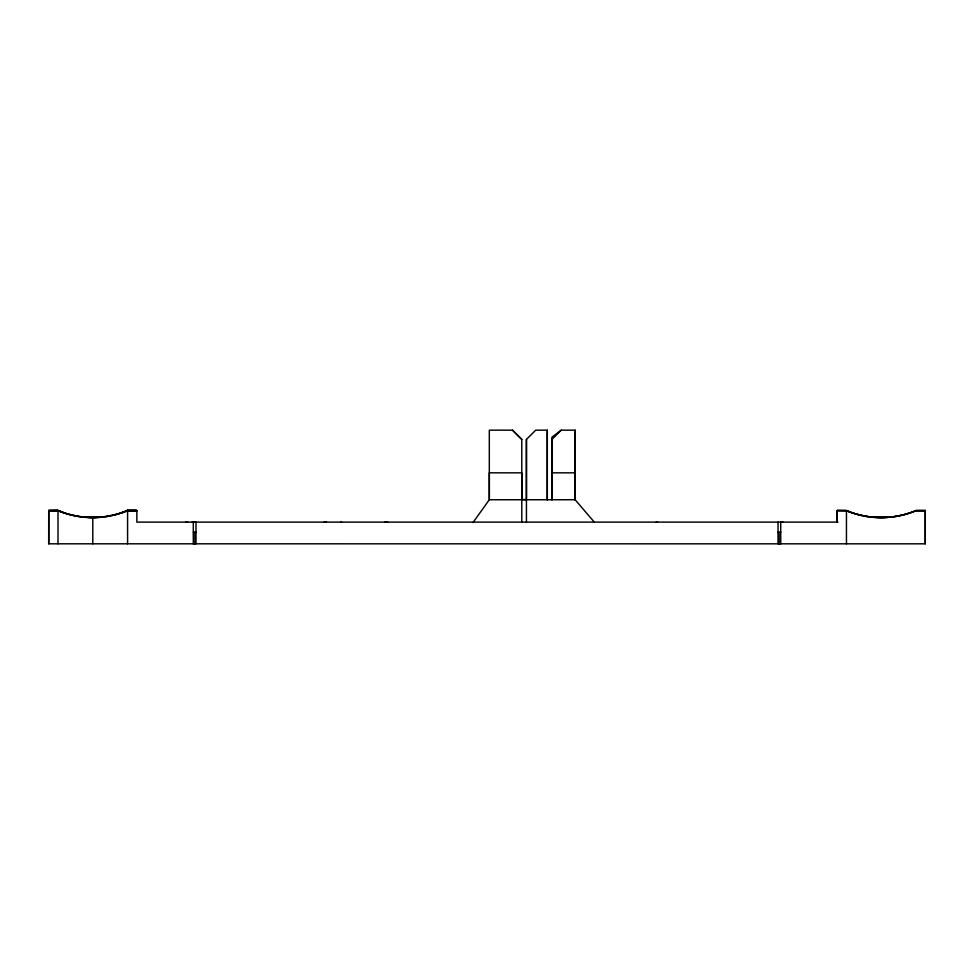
<?xml version="1.0" encoding="UTF-8"?>
<svg xmlns="http://www.w3.org/2000/svg" width="974" height="974" viewBox="0 0 974 974"><rect width="100%" height="100%" fill="white"/><g stroke="black" fill="none" stroke-linecap="round" stroke-linejoin="round"><path stroke-width="1.46" d="M915.986 510.705L925.276 510.522L925.276 543.821L48.7 543.809L48.737 510.498L58.002 510.51A89.279 89.279 0 0 0 127.083 510.51L136.847 510.51M58.014 543.809L58.014 510.486L48.737 510.51M92.798 543.809L92.798 517.438L86.844 517.267M127.582 543.809L127.582 510.486L136.859 510.534L136.847 522.125L838.042 522.113M194.873 532.206L194.873 543.809L193.302 543.809L193.302 522.113L196.005 522.101L196.005 543.809M521.796 522.113L521.784 439.408L512.507 430.167L489.313 430.167L489.313 499.735L472.987 522.588M526.435 522.113L526.435 439.444L535.712 430.167L547.291 430.179L547.291 499.747L547.291 430.167M561.207 430.167L551.929 437.192L551.929 499.747L551.941 439.444L561.207 430.167L575.123 430.167L575.123 499.747L594.323 522.125M521.796 499.735L521.784 472.84L489.325 472.828L489.338 499.735L575.135 499.735L575.123 430.167M778.031 543.821L778.031 522.113M779.163 532.206L779.163 543.821L780.734 543.821L780.734 522.113M837.141 510.729L837.153 522.137L837.177 510.51M846.455 543.821L846.455 510.534A90.436 90.436 0 0 0 916.023 510.522L925.3 510.534M925.288 543.821L925.288 510.51M48.712 543.809L48.712 510.51L58.014 510.534A90.436 90.436 0 0 0 127.582 510.534L126.827 510.51M122.006 512.616L127.57 510.51M914.598 511.216L910.422 512.726A90.436 90.424 1.6 0 1 851.982 512.738L846.418 510.729L837.177 510.546L837.177 522.137M92.53 517.462L98.447 517.267M887.156 517.267L875.285 517.267M122.018 512.823A90.521 90.521 0 0 0 127.582 510.717L132.561 510.717M131.794 510.717L133.511 510.717M384.974 522.113L387.774 522.113M656.245 522.113L657.511 522.113M127.582 510.534L136.859 510.534M136.409 510.51L127.083 510.51M48.7 510.705L58.014 510.486L63.566 512.616M127.582 510.717L136.823 510.717L132.184 510.717M916.023 510.522L925.263 510.717M187.738 522.113L185.851 522.101M781.952 522.113L782.852 522.113M193.302 532.206L196.005 532.206M778.031 532.206L780.734 532.206M324.147 522.113L326.412 522.113M192.146 522.101L193.96 522.113M340.9 522.113L341.545 522.113M521.772 499.37L526.423 499.747M512.507 430.167L521.796 439.444M575.135 499.735L575.123 472.84L551.941 472.84L551.941 499.735M526.435 439.444L526.435 499.37M914.61 511.277A90.436 90.424 1.6 0 1 900.402 515.611M898.941 515.916A90.436 90.424 1.6 0 1 894.546 516.683M893.073 516.89A90.436 90.424 1.6 0 1 869.344 516.902M867.871 516.695A90.436 90.424 1.6 0 1 863.475 515.928M862.014 515.623A90.436 90.424 1.6 0 1 846.418 510.729M120.606 513.298A90.521 90.521 0 0 1 111.973 515.611M110.525 515.916A90.521 90.521 0 0 1 106.129 516.683M104.656 516.89A90.521 90.521 0 0 1 80.903 516.89M79.43 516.683A90.521 90.521 0 0 1 75.035 515.916M73.574 515.611A90.521 90.521 0 0 1 59.353 511.265M846.43 510.51L837.153 510.522L846.443 510.51"/></g></svg>
